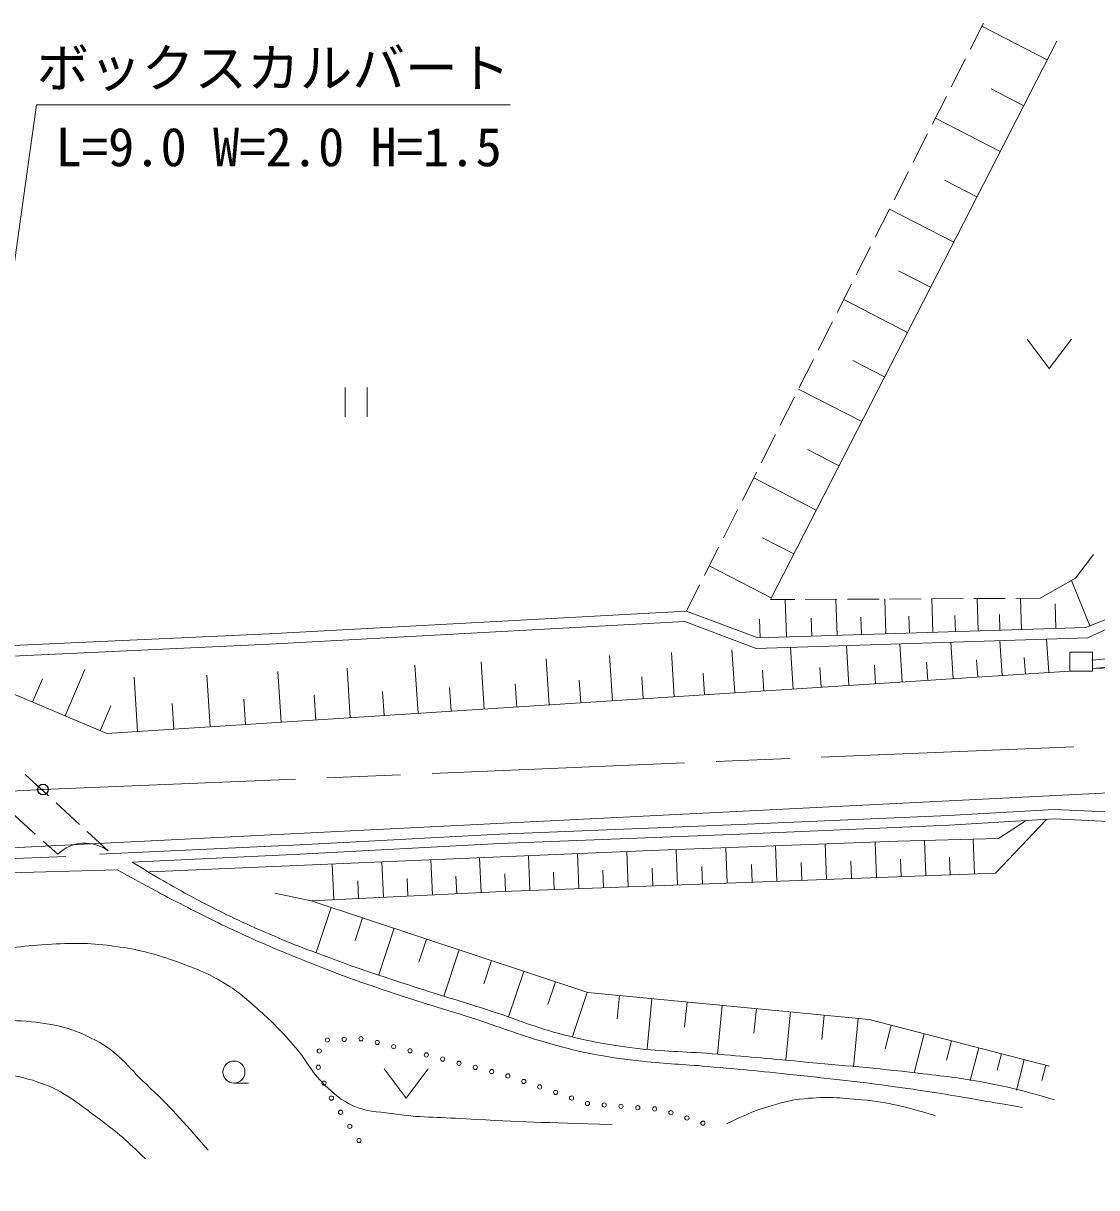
# Model space of a CAD drawing. Units: millimetres, scale not verified. Extents: x 40000 to 680000, y 20000 to 380000.
# Drawn here: x 409370 to 460356, y 253562 to 308873 of the extents above; entities that cross this region are included whole.
import ezdxf
from ezdxf.enums import TextEntityAlignment as Align

# ---------------------------------------------------------------- set-up
doc = ezdxf.new("R2010")
doc.units = ezdxf.units.MM
doc.header["$LTSCALE"] = 1000
doc.header["$PDMODE"] = 32
doc.header["$PDSIZE"] = 500
doc.linetypes.add('CHAIN', pattern=[18.5, 12, -1.5, 3.5, -1.5])
for name, color, linetype, lineweight in [('M-BMK', 2, 'CHAIN', 13), ('M-STR-HTXT', 7, 'Continuous', 13), ('M-WORK', 1, 'Continuous', 13)]:
    doc.layers.add(name, color=color, linetype=linetype, lineweight=lineweight)
doc.layers.add('M-OTRS', color=6, linetype='Continuous')
doc.styles.add('ＭＳ ゴシック', font='')
doc.styles.get('ＭＳ ゴシック').set_extended_font_data('MS Gothic')

msp = doc.modelspace()

# ---------------------------------------------------------------- linework, layer by layer
at = {"layer": 'M-BMK'}
for p, q in [((410304, 272478), (496181, 276037)), ((330712, 268506), (410304, 272478))]:
    msp.add_line(p, q, dxfattribs=at)
at = {"layer": 'M-OTRS'}
msp.add_point((410304, 272478), dxfattribs=at)
at = {"layer": 'M-STR-HTXT'}
msp.add_lwpolyline([(405815, 275223), (410000, 305000), (432500, 305000)], dxfattribs=at)
at = {"layer": 'M-WORK'}
for p, q in [((454346, 307634), (454973, 308873)), ((458009, 307135), (454901, 308731)), ((458466, 308025), (444856, 281500)), ((453445, 305848), (454121, 307187)), ((452543, 304063), (453219, 305402)), ((456893, 304959), (455338, 305757)), ((455776, 302783), (452695, 304364)), ((451641, 302278), (452317, 303617)), ((450739, 300493), (451415, 301832)), ((454669, 300626), (453129, 301417)), ((449837, 298708), (450514, 300047)), ((453563, 298469), (450508, 300036)), ((448935, 296923), (449612, 298262)), ((452466, 296331), (450938, 297114)), ((448034, 295138), (448710, 296476)), ((451369, 294193), (448341, 295746)), ((447132, 293352), (447808, 294691)), ((457054, 293872), (458104, 292472)), ((458104, 292472), (459154, 293872)), ((446230, 291567), (446906, 292906)), ((450281, 292074), (448767, 292850)), ((424657, 291579), (424657, 290179)), ((425707, 290179), (425707, 291579)), ((449194, 289954), (446193, 291494)), ((445328, 289782), (446004, 291121)), ((444426, 287997), (445103, 289336)), ((448116, 287854), (446615, 288624)), ((443524, 286212), (444201, 287551)), ((447038, 285753), (444064, 287279)), ((442623, 284427), (443299, 285766)), ((445970, 283671), (444483, 284434)), ((441721, 282642), (442397, 283981)), ((459355, 282519), (460206, 283644)), ((444901, 281589), (441953, 283102)), ((440869, 280956), (441495, 282195)), ((457677, 281560), (459355, 282519)), ((460029, 280251), (459162, 282408)), ((450516, 281526), (452016, 281533)), ((452516, 281536), (454016, 281543)), ((452572, 279942), (452521, 281536)), ((454516, 281545), (456016, 281552)), ((454721, 280011), (454672, 281546)), ((456516, 281554), (457677, 281560)), ((456790, 280077), (456743, 281555)), ((460128, 278623), (497591, 282036)), ((460164, 278225), (497591, 281634)), ((444856, 281500), (446016, 281505)), ((445622, 279720), (445565, 281503)), ((446516, 281508), (448016, 281515)), ((448026, 279797), (447971, 281514)), ((448516, 281517), (450016, 281524)), ((450341, 279871), (450289, 281525)), ((458417, 280129), (458380, 281291)), ((421035, 279877), (440869, 280956)), ((421060, 279377), (440791, 280451)), ((440791, 280451), (444178, 279174)), ((440869, 280956), (444261, 279677)), ((444374, 279681), (444345, 280572)), ((446824, 279759), (446796, 280617)), ((449183, 279834), (449157, 280661)), ((451457, 279907), (451431, 280703)), ((453646, 279977), (453622, 280744)), ((455755, 280044), (455732, 280783)), ((459837, 280174), (461782, 280956)), ((459942, 279677), (461877, 280593)), ((403659, 279073), (421035, 279877)), ((444261, 279677), (459837, 280174)), ((403169, 278550), (421060, 279377)), ((444178, 279174), (459942, 279677)), ((451122, 277582), (451004, 279392)), ((453545, 277739), (453433, 279470)), ((455862, 277889), (455754, 279544)), ((458077, 278032), (457974, 279615)), ((437351, 276689), (437212, 278837)), ((440290, 276880), (440154, 278979)), ((443164, 277066), (443031, 279119)), ((445936, 277246), (445808, 279226)), ((448587, 277417), (448464, 279311)), ((460164, 278997), (459075, 278997)), ((459075, 278997), (459075, 278097)), ((460164, 278097), (460164, 278997)), ((405071, 278638), (413338, 275134)), ((424904, 275883), (424751, 278235)), ((428122, 276092), (427973, 278390)), ((431268, 276295), (431123, 278543)), ((434344, 276495), (434202, 278692)), ((447262, 277332), (447200, 278278)), ((449854, 277500), (449796, 278405)), ((452333, 277660), (452277, 278526)), ((454703, 277814), (454650, 278641)), ((456969, 277961), (456918, 278752)), ((474921, 278645), (460164, 278225)), ((409815, 276627), (410281, 277727)), ((411355, 275974), (412288, 278174)), ((413338, 275134), (459075, 278097)), ((414799, 275228), (414632, 277807)), ((418244, 275452), (418085, 277912)), ((421612, 275670), (421456, 278075)), ((435847, 276592), (435778, 277666)), ((438820, 276785), (438752, 277834)), ((441727, 276973), (441660, 277999)), ((444550, 277156), (444486, 278146)), ((459075, 278097), (460164, 278097)), ((426513, 275987), (426439, 277137)), ((429695, 276193), (429622, 277317)), ((432806, 276395), (432735, 277494)), ((416522, 275340), (416442, 276570)), ((419928, 275561), (419850, 276763)), ((423258, 275776), (423182, 276952)), ((413021, 275268), (413525, 276458)), ((407700, 269651), (480116, 273289)), ((409456, 273190), (410561, 272175)), ((410929, 271837), (412033, 270822)), ((409942, 270362), (408828, 271366)), ((453323, 271239), (443386, 270813)), ((458332, 271532), (453323, 271239)), ((458334, 271081), (453346, 270790)), ((457970, 271060), (455555, 268500)), ((463731, 271275), (458332, 271532)), ((463784, 270822), (458334, 271081)), ((412402, 270484), (413401, 269566)), ((443386, 270813), (431984, 270360)), ((453346, 270790), (443405, 270363)), ((455688, 270152), (457009, 271004)), ((411003, 269406), (410314, 270027)), ((431984, 270360), (422500, 269854)), ((443405, 270363), (432005, 269910)), ((439570, 269593), (450893, 270019)), ((449890, 268291), (449828, 269979)), ((450893, 270019), (455688, 270152)), ((452238, 268378), (452176, 270055)), ((454555, 268463), (454494, 270119)), ((422500, 269854), (412989, 269401)), ((422523, 269404), (414544, 269024)), ((432005, 269910), (422523, 269404)), ((427529, 269086), (439570, 269593)), ((435753, 267768), (435691, 269430)), ((438096, 267854), (438034, 269528)), ((440450, 267942), (440388, 269623)), ((442807, 268029), (442745, 269712)), ((445166, 268116), (445104, 269801)), ((447527, 268203), (447465, 269890)), ((411395, 269297), (407772, 269155)), ((415360, 268563), (427529, 269086)), ((424124, 267243), (424041, 268936)), ((426476, 267358), (426394, 269038)), ((428807, 267472), (428726, 269137)), ((431117, 267584), (431036, 269234)), ((433426, 267682), (433365, 269332)), ((441629, 267985), (441598, 268827)), ((443986, 268072), (443955, 268915)), ((446346, 268160), (446315, 269003)), ((448709, 268247), (448677, 269091)), ((451064, 268334), (451033, 269173)), ((453397, 268421), (453366, 269248)), ((413827, 268666), (407793, 268486)), ((429962, 267528), (429922, 268353)), ((455555, 268500), (432151, 267635)), ((432271, 267639), (432241, 268464)), ((434589, 267725), (434559, 268556)), ((436924, 267811), (436893, 268648)), ((439273, 267898), (439242, 268739)), ((425300, 267301), (425259, 268140)), ((427641, 267415), (427601, 268247)), ((423044, 267191), (421318, 267554)), ((432151, 267635), (423044, 267191)), ((423044, 267191), (436178, 262830)), ((423993, 266875), (423284, 264739)), ((425489, 266379), (425134, 265311)), ((426984, 265883), (426253, 263680)), ((428526, 265371), (428160, 264270)), ((430067, 264859), (429339, 262665)), ((431603, 264349), (431239, 263252)), ((433138, 263839), (432423, 261684)), ((434647, 263339), (434289, 262261)), ((436156, 262838), (435462, 260746)), ((436178, 262830), (449547, 261552)), ((437690, 262686), (437586, 261589)), ((439226, 262539), (438998, 260151)), ((440897, 262379), (440783, 261185)), ((442569, 262219), (442347, 259904)), ((444189, 262064), (444078, 260907)), ((445809, 261909), (445590, 259616)), ((447414, 261756), (447305, 260609)), ((449020, 261602), (448800, 259306)), ((449547, 261552), (458117, 259332)), ((450597, 261280), (450308, 260163)), ((452160, 260875), (451680, 259023)), ((453456, 260539), (453216, 259613)), ((454752, 260203), (454351, 258656)), ((455835, 259923), (455635, 259149)), ((456918, 259642), (456542, 258190)), ((426506, 259210), (427556, 257810)), ((427556, 257810), (428606, 259210)), ((457935, 259379), (457747, 258652)), ((419374, 258530), (420074, 258530))]:
    msp.add_line(p, q, dxfattribs=at)
for centre, radius in [((423813, 260578), 100), ((424612, 260607), 100), ((425412, 260636), 100), ((426189, 260461), 100), ((423428, 260058), 100), ((426965, 260264), 100), ((427740, 260066), 100), ((428515, 259869), 100), ((419374, 259055), 525), ((429290, 259672), 100), ((430066, 259475), 100), ((423384, 259283), 100), ((430841, 259277), 100), ((431616, 259080), 100), ((432388, 258872), 100), ((423654, 258530), 100), ((433144, 258610), 100), ((433900, 258349), 100), ((424005, 257817), 100), ((434656, 258087), 100), ((435412, 257826), 100), ((424442, 257147), 100), ((436168, 257564), 100), ((436964, 257491), 100), ((437761, 257429), 100), ((438559, 257367), 100), ((439357, 257305), 100), ((440131, 257125), 100), ((440891, 256876), 100), ((441651, 256628), 100), ((424879, 256477), 100), ((425316, 255807), 100)]:
    msp.add_circle(centre, radius, dxfattribs=at)
msp.add_arc((412298, 268056), 1870, 53.8321, 133.796, dxfattribs=at)
for points, knots in [([(414544, 269024), (416012, 268133), (416423, 267882), (417669, 267227), (418875, 266593), (419566, 266264), (420813, 265717), (422091, 265157), (422825, 264884), (424134, 264403), (425607, 263862), (426444, 263593), (427935, 263106), (429255, 262675), (430004, 262463), (431327, 262041), (432801, 261570), (433592, 261191), (435092, 260815), (436373, 260494), (437105, 260362), (438414, 260194), (439842, 260010), (440655, 260044), (442090, 259927), (443728, 259793), (444645, 259707), (446282, 259554), (448468, 259351), (449695, 259259), (451876, 259004), (453115, 258859), (453812, 258792), (455038, 258560), (456350, 258311), (456803, 258179), (458359, 257743)], [0, 0, 0, 0, 1, 1, 1, 2, 2, 2, 3, 3, 3, 4, 4, 4, 5, 5, 5, 6, 6, 6, 7, 7, 7, 8, 8, 8, 9, 9, 9, 10, 10, 10, 11, 11, 11, 12, 12, 12, 12]), ([(456831, 257370), (455850, 257547), (455598, 257590), (454807, 257725), (453373, 257970), (452570, 258106), (451130, 258311), (449235, 258581), (448167, 258690), (446264, 258897), (444546, 259084), (443581, 259169), (441859, 259323), (440653, 259432), (439972, 259437), (438769, 259572), (437927, 259667), (437452, 259714), (436620, 259874), (435666, 260057), (435137, 260190), (434204, 260460), (432801, 260867), (432042, 261181), (430652, 261632), (429018, 262162), (428086, 262407), (426461, 262964), (424985, 263471), (424161, 263767), (422713, 264350), (421396, 264880), (420663, 265190), (419374, 265788), (418285, 266294), (417688, 266604), (416622, 267156), (415520, 267726), (415166, 267923), (413827, 268666)], [0, 0, 0, 0, 1, 1, 1, 2, 2, 2, 3, 3, 3, 4, 4, 4, 5, 5, 5, 6, 6, 6, 7, 7, 7, 8, 8, 8, 9, 9, 9, 10, 10, 10, 11, 11, 11, 12, 12, 12, 13, 13, 13, 13]), ([(404881, 264296), (406080, 264526), (406407, 264583), (407391, 264734), (408685, 264931), (409411, 265070), (410718, 265130), (411911, 265185), (412592, 265194), (413773, 265024), (414862, 264866), (415471, 264715), (416508, 264349), (417489, 264002), (418050, 263801), (418942, 263265), (419645, 262843), (419979, 262513), (420593, 261969), (421258, 261380), (421601, 261016), (422192, 260353), (422819, 259648), (423002, 259104), (423684, 258452), (424157, 258000), (424439, 257732), (425033, 257458), (425689, 257155), (426131, 257193), (426845, 257085), (428220, 256877), (429009, 256921), (430397, 256836), (433107, 256671), (433988, 256664), (437341, 256570)], [0, 0, 0, 0, 1, 1, 1, 2, 2, 2, 3, 3, 3, 4, 4, 4, 5, 5, 5, 6, 6, 6, 7, 7, 7, 8, 8, 8, 9, 9, 9, 10, 10, 10, 11, 11, 11, 12, 12, 12, 12]), ([(385681, 253562), (386604, 254264), (386896, 254476), (387732, 254973), (388687, 255543), (389250, 255830), (390289, 256226), (391420, 256655), (392094, 256781), (393273, 257051), (394282, 257283), (394878, 257262), (395884, 257504), (397093, 257796), (397752, 258037), (398921, 258463), (400437, 259017), (401213, 259513), (402731, 260062), (404152, 260576), (404948, 260906), (406434, 261181), (407707, 261417), (408450, 261588), (409737, 261447), (410975, 261312), (411696, 261142), (412801, 260568), (413900, 259996), (414294, 259337), (415199, 258490), (416429, 257337), (416808, 256876), (418156, 255346)], [0, 0, 0, 0, 1, 1, 1, 2, 2, 2, 3, 3, 3, 4, 4, 4, 5, 5, 5, 6, 6, 6, 7, 7, 7, 8, 8, 8, 9, 9, 9, 10, 10, 10, 11, 11, 11, 11]), ([(400306, 256718), (401543, 257431), (401947, 257671), (403077, 258104), (404138, 258510), (404746, 258771), (405874, 258903), (407407, 259082), (408339, 259107), (409817, 258663), (411202, 258248), (411854, 257661), (413014, 256798), (413908, 256134), (414230, 255850), (415172, 254933)], [0, 0, 0, 0, 1, 1, 1, 2, 2, 2, 3, 3, 3, 4, 4, 4, 5, 5, 5, 5]), ([(442775, 256592), (443640, 257010), (443918, 257153), (444693, 257391), (445376, 257601), (445767, 257723), (446478, 257791), (447535, 257892), (448139, 257838), (449196, 257738), (450583, 257606), (451104, 257432), (452686, 256992)], [0, 0, 0, 0, 1, 1, 1, 2, 2, 2, 3, 3, 3, 4, 4, 4, 4])]:
    msp.add_open_spline(points, degree=3, knots=knots, dxfattribs=at)

# ---------------------------------------------------------------- texts
at = {"layer": 'M-STR-HTXT', "style": 'ＭＳ ゴシック'}
for s, p in [('ボックスカルバート', (421250, 306750)), ('L=9.0 W=2.0 H=1.5', (421500, 303000))]:
    msp.add_text(s, height=1833, dxfattribs=at).set_placement(p, align=Align.MIDDLE_CENTER)

doc.saveas('drawing.dxf')
